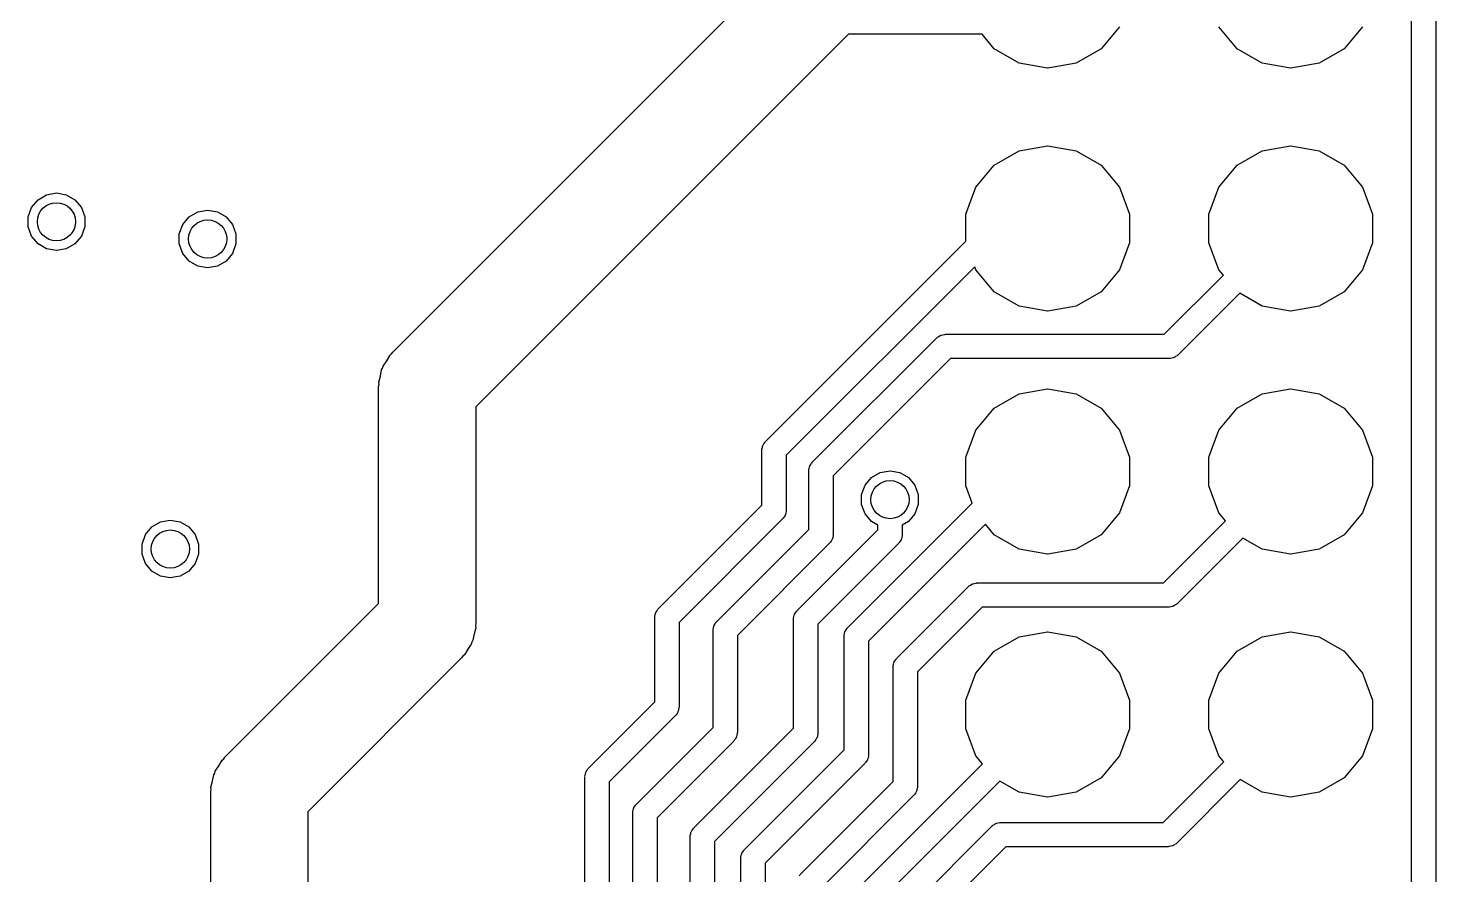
# Model space of a CAD drawing. Extents: x 10 to 287, y -200 to -10.
# Drawn here: x 164.29 to 179.01, y -64.28 to -55.44 of the extents above; entities that cross this region are included whole.
import ezdxf

# ---------------------------------------------------------------- set-up
doc = ezdxf.new("R2010")
doc.units = 0
doc.header["$MEASUREMENT"] = 0
doc.layers.add('BLACK', color=7, linetype='CONTINUOUS')

msp = doc.modelspace()

# ---------------------------------------------------------------- linework, layer by layer
at = {"layer": 'Black'}
for p, q in [((178.753, -108.291), (178.753, -47.1288)), ((179.007, -47.1288), (179.007, -108.45)), ((168.106, -58.8228), (172.297, -54.6318)), ((175.701, -55.4218), (175.508, -55.6516)), ((176.932, -55.6516), (176.739, -55.4218)), ((178.241, -55.4218), (178.048, -55.6516)), ((172.867, -55.499), (168.974, -59.3924)), ((174.264, -55.499), (172.867, -55.499)), ((174.392, -55.6516), (174.264, -55.499)), ((174.651, -55.8015), (174.392, -55.6516)), ((175.508, -55.6516), (175.249, -55.8015)), ((177.191, -55.8015), (176.932, -55.6516)), ((178.048, -55.6516), (177.789, -55.8015)), ((174.947, -55.8536), (174.651, -55.8015)), ((174.953, -55.8536), (174.947, -55.8536)), ((175.249, -55.8015), (174.953, -55.8536)), ((177.487, -55.8536), (177.191, -55.8015)), ((177.493, -55.8536), (177.487, -55.8536)), ((177.789, -55.8015), (177.493, -55.8536)), ((174.392, -56.8684), (174.651, -56.7185)), ((174.651, -56.7185), (174.947, -56.6664)), ((174.947, -56.6664), (174.953, -56.6664)), ((174.953, -56.6664), (175.249, -56.7185)), ((175.249, -56.7185), (175.508, -56.8684)), ((176.932, -56.8684), (177.191, -56.7185)), ((177.191, -56.7185), (177.487, -56.6664)), ((177.487, -56.6664), (177.493, -56.6664)), ((177.493, -56.6664), (177.789, -56.7185)), ((177.789, -56.7185), (178.048, -56.8684)), ((174.199, -57.0982), (174.392, -56.8684)), ((175.508, -56.8684), (175.701, -57.0982)), ((176.739, -57.0982), (176.932, -56.8684)), ((178.048, -56.8684), (178.241, -57.0982)), ((164.329, -57.3096), (164.397, -57.2295)), ((164.397, -57.2295), (164.487, -57.1773)), ((164.487, -57.1773), (164.59, -57.1591)), ((164.59, -57.1591), (164.693, -57.1773)), ((164.693, -57.1773), (164.783, -57.2295)), ((164.783, -57.2295), (164.851, -57.3096)), ((174.096, -57.38), (174.199, -57.0982)), ((175.701, -57.0982), (175.804, -57.38)), ((176.636, -57.38), (176.739, -57.0982)), ((178.241, -57.0982), (178.344, -57.38)), ((164.294, -57.4078), (164.329, -57.3096)), ((164.851, -57.3096), (164.886, -57.4078)), ((165.977, -57.4095), (166.067, -57.3573)), ((166.067, -57.3573), (166.17, -57.3391)), ((166.17, -57.3391), (166.273, -57.3573)), ((166.273, -57.3573), (166.363, -57.4095)), ((174.096, -57.6617), (174.096, -57.38)), ((175.804, -57.38), (175.804, -57.68)), ((176.636, -57.68), (176.636, -57.38)), ((178.344, -57.38), (178.344, -57.68)), ((164.294, -57.5122), (164.294, -57.4078)), ((164.329, -57.6104), (164.294, -57.5122)), ((164.886, -57.5122), (164.851, -57.6104)), ((164.886, -57.4078), (164.886, -57.5122)), ((165.874, -57.5878), (165.909, -57.4896)), ((165.909, -57.4896), (165.977, -57.4095)), ((166.363, -57.4095), (166.431, -57.4896)), ((166.431, -57.4896), (166.466, -57.5878)), ((164.397, -57.6905), (164.329, -57.6104)), ((164.851, -57.6104), (164.783, -57.6905)), ((165.874, -57.6922), (165.874, -57.5878)), ((166.466, -57.5878), (166.466, -57.6922)), ((172, -59.7577), (174.096, -57.6617)), ((164.487, -57.7427), (164.397, -57.6905)), ((164.59, -57.7609), (164.487, -57.7427)), ((164.693, -57.7427), (164.59, -57.7609)), ((164.783, -57.6905), (164.693, -57.7427)), ((165.909, -57.7904), (165.874, -57.6922)), ((165.977, -57.8705), (165.909, -57.7904)), ((166.431, -57.7904), (166.363, -57.8705)), ((166.466, -57.6922), (166.431, -57.7904)), ((175.804, -57.68), (175.701, -57.9618)), ((176.739, -57.9618), (176.636, -57.68)), ((178.344, -57.68), (178.241, -57.9618)), ((166.067, -57.9227), (165.977, -57.8705)), ((166.17, -57.9409), (166.067, -57.9227)), ((166.273, -57.9227), (166.17, -57.9409)), ((166.363, -57.8705), (166.273, -57.9227)), ((174.187, -57.93), (172.217, -59.9001)), ((174.199, -57.9618), (174.187, -57.93)), ((174.392, -58.1916), (174.199, -57.9618)), ((175.701, -57.9618), (175.508, -58.1916)), ((176.786, -58.0177), (176.739, -57.9618)), ((178.241, -57.9618), (178.048, -58.1916)), ((176.168, -58.6359), (176.786, -58.0177)), ((174.651, -58.3415), (174.392, -58.1916)), ((175.508, -58.1916), (175.249, -58.3415)), ((176.957, -58.206), (176.31, -58.8527)), ((177.191, -58.3415), (176.957, -58.206)), ((178.048, -58.1916), (177.789, -58.3415)), ((174.947, -58.3936), (174.651, -58.3415)), ((174.953, -58.3936), (174.947, -58.3936)), ((175.249, -58.3415), (174.953, -58.3936)), ((177.487, -58.3936), (177.191, -58.3415)), ((177.493, -58.3936), (177.487, -58.3936)), ((177.789, -58.3415), (177.493, -58.3936)), ((172.49, -59.9736), (173.791, -58.6731)), ((173.791, -58.6731), (173.796, -58.6699)), ((173.796, -58.6699), (173.799, -58.6656)), ((173.799, -58.6656), (173.814, -58.6573)), ((173.814, -58.6573), (173.827, -58.6478)), ((173.827, -58.6478), (173.833, -58.6464)), ((173.833, -58.6464), (173.837, -58.6436)), ((173.837, -58.6436), (173.854, -58.6407)), ((173.854, -58.6407), (173.87, -58.6364)), ((173.87, -58.6364), (173.875, -58.6369)), ((173.875, -58.6369), (173.881, -58.6359)), ((173.881, -58.6359), (176.168, -58.6359)), ((168.076, -58.8555), (168.093, -58.8411)), ((168.093, -58.8411), (168.106, -58.8228)), ((167.988, -59.0083), (167.999, -58.9889)), ((167.999, -58.9889), (168.005, -58.9673)), ((168.005, -58.9673), (168.043, -58.9129)), ((168.043, -58.9129), (168.076, -58.8555)), ((173.933, -58.8899), (172.707, -60.116)), ((176.22, -58.8899), (173.933, -58.8899)), ((176.226, -58.8889), (176.22, -58.8899)), ((176.231, -58.8894), (176.226, -58.8889)), ((176.247, -58.8851), (176.231, -58.8894)), ((176.264, -58.8822), (176.247, -58.8851)), ((176.268, -58.8794), (176.264, -58.8822)), ((176.274, -58.878), (176.268, -58.8794)), ((176.287, -58.8685), (176.274, -58.878)), ((176.302, -58.8602), (176.287, -58.8685)), ((176.305, -58.8559), (176.302, -58.8602)), ((176.31, -58.8527), (176.305, -58.8559)), ((167.959, -59.1377), (167.977, -59.0736)), ((167.961, -59.16), (167.959, -59.1377)), ((167.977, -59.0736), (167.988, -59.0083)), ((167.957, -59.182), (167.961, -59.16)), ((167.957, -61.4481), (167.957, -59.182)), ((174.392, -59.4084), (174.651, -59.2585)), ((174.651, -59.2585), (174.947, -59.2064)), ((174.947, -59.2064), (174.953, -59.2064)), ((174.953, -59.2064), (175.249, -59.2585)), ((175.249, -59.2585), (175.508, -59.4084)), ((176.932, -59.4084), (177.191, -59.2585)), ((177.191, -59.2585), (177.487, -59.2064)), ((177.487, -59.2064), (177.493, -59.2064)), ((177.493, -59.2064), (177.789, -59.2585)), ((177.789, -59.2585), (178.048, -59.4084)), ((168.974, -59.3924), (168.974, -61.6585)), ((174.199, -59.6382), (174.392, -59.4084)), ((175.508, -59.4084), (175.701, -59.6382)), ((176.739, -59.6382), (176.932, -59.4084)), ((178.048, -59.4084), (178.241, -59.6382)), ((174.096, -59.92), (174.199, -59.6382)), ((175.701, -59.6382), (175.804, -59.92)), ((176.636, -59.92), (176.739, -59.6382)), ((178.241, -59.6382), (178.344, -59.92)), ((171.963, -59.8475), (171.964, -59.842)), ((171.963, -60.4223), (171.963, -59.8475)), ((171.964, -59.8364), (171.968, -59.8204)), ((171.964, -59.842), (171.964, -59.8364)), ((171.968, -59.8204), (171.971, -59.804)), ((171.971, -59.804), (171.974, -59.7992)), ((171.974, -59.7992), (171.975, -59.7938)), ((171.975, -59.7938), (171.984, -59.7802)), ((171.984, -59.7802), (171.993, -59.7658)), ((171.993, -59.7658), (171.997, -59.7623)), ((171.997, -59.7623), (172, -59.7577)), ((172.217, -59.9001), (172.217, -60.4749)), ((172.458, -60.0363), (172.461, -60.0199)), ((172.461, -60.0199), (172.464, -60.0151)), ((172.464, -60.0151), (172.465, -60.0097)), ((172.465, -60.0097), (172.475, -59.9961)), ((172.475, -59.9961), (172.483, -59.9817)), ((172.483, -59.9817), (172.487, -59.9782)), ((172.487, -59.9782), (172.49, -59.9736)), ((174.096, -60.22), (174.096, -59.92)), ((175.804, -59.92), (175.804, -60.22)), ((176.636, -60.22), (176.636, -59.92)), ((178.344, -59.92), (178.344, -60.22)), ((172.453, -60.0634), (172.454, -60.0579)), ((172.453, -60.6763), (172.453, -60.0634)), ((172.454, -60.0523), (172.458, -60.0363)), ((172.454, -60.0579), (172.454, -60.0523)), ((172.707, -60.116), (172.707, -60.7289)), ((173.041, -60.2127), (173.108, -60.1326)), ((173.108, -60.1326), (173.199, -60.0804)), ((173.199, -60.0804), (173.302, -60.0622)), ((173.302, -60.0622), (173.405, -60.0804)), ((173.405, -60.0804), (173.495, -60.1326)), ((173.495, -60.1326), (173.562, -60.2127)), ((173.005, -60.3109), (173.041, -60.2127)), ((173.005, -60.4153), (173.005, -60.3109)), ((173.562, -60.2127), (173.598, -60.3109)), ((173.598, -60.3109), (173.598, -60.4153)), ((174.161, -60.399), (174.096, -60.22)), ((175.804, -60.22), (175.701, -60.5018)), ((176.739, -60.5018), (176.636, -60.22)), ((178.344, -60.22), (178.241, -60.5018)), ((170.88, -61.5052), (171.963, -60.4223)), ((172.86, -61.7002), (174.161, -60.399)), ((173.041, -60.5135), (173.005, -60.4153)), ((173.598, -60.4153), (173.562, -60.5135)), ((165.587, -60.6495), (165.677, -60.5973)), ((165.677, -60.5973), (165.78, -60.5791)), ((165.78, -60.5791), (165.883, -60.5973)), ((165.883, -60.5973), (165.973, -60.6495)), ((172.18, -60.5647), (171.097, -61.6476)), ((172.183, -60.5601), (172.18, -60.5647)), ((172.187, -60.5565), (172.183, -60.5601)), ((172.196, -60.5421), (172.187, -60.5565)), ((172.205, -60.5285), (172.196, -60.5421)), ((172.207, -60.5231), (172.205, -60.5285)), ((172.209, -60.5183), (172.207, -60.5231)), ((172.212, -60.502), (172.209, -60.5183)), ((172.217, -60.4859), (172.212, -60.502)), ((172.217, -60.4749), (172.216, -60.4804)), ((172.216, -60.4804), (172.217, -60.4859)), ((173.108, -60.5936), (173.041, -60.5135)), ((173.175, -60.6319), (173.108, -60.5936)), ((173.495, -60.5936), (173.429, -60.6319)), ((173.562, -60.5135), (173.495, -60.5936)), ((175.701, -60.5018), (175.508, -60.7316)), ((176.16, -61.2343), (176.809, -60.5853)), ((176.809, -60.5853), (176.739, -60.5018)), ((178.241, -60.5018), (178.048, -60.7316)), ((165.484, -60.8278), (165.519, -60.7296)), ((165.519, -60.7296), (165.587, -60.6495)), ((165.973, -60.6495), (166.041, -60.7296)), ((166.041, -60.7296), (166.076, -60.8278)), ((171.49, -61.6398), (172.453, -60.6763)), ((172.33, -61.523), (173.175, -60.6788)), ((172.703, -60.756), (172.7, -60.7723)), ((172.707, -60.7399), (172.703, -60.756)), ((172.707, -60.7289), (172.706, -60.7344)), ((172.706, -60.7344), (172.707, -60.7399)), ((174.299, -60.6209), (173.077, -61.8426)), ((173.175, -60.6788), (173.175, -60.6319)), ((173.424, -60.7585), (173.421, -60.7748)), ((173.428, -60.7425), (173.424, -60.7585)), ((173.429, -60.7314), (173.428, -60.7369)), ((173.428, -60.7369), (173.428, -60.7425)), ((173.429, -60.6319), (173.429, -60.7314)), ((174.392, -60.7316), (174.299, -60.6209)), ((174.651, -60.8815), (174.392, -60.7316)), ((175.508, -60.7316), (175.249, -60.8815)), ((176.989, -60.7646), (176.302, -61.4511)), ((177.191, -60.8815), (176.989, -60.7646)), ((178.048, -60.7316), (177.789, -60.8815)), ((165.484, -60.9322), (165.484, -60.8278)), ((166.076, -60.8278), (166.076, -60.9322)), ((172.67, -60.8187), (171.707, -61.7822)), ((173.391, -60.8212), (172.547, -61.6654)), ((172.673, -60.8141), (172.67, -60.8187)), ((172.678, -60.8105), (172.673, -60.8141)), ((172.686, -60.7961), (172.678, -60.8105)), ((172.695, -60.7825), (172.686, -60.7961)), ((172.697, -60.7771), (172.695, -60.7825)), ((172.7, -60.7723), (172.697, -60.7771)), ((173.395, -60.8166), (173.391, -60.8212)), ((173.399, -60.813), (173.395, -60.8166)), ((173.407, -60.7987), (173.399, -60.813)), ((173.417, -60.7851), (173.407, -60.7987)), ((173.418, -60.7797), (173.417, -60.7851)), ((173.421, -60.7748), (173.418, -60.7797)), ((174.947, -60.9336), (174.651, -60.8815)), ((175.249, -60.8815), (174.953, -60.9336)), ((177.487, -60.9336), (177.191, -60.8815)), ((177.789, -60.8815), (177.493, -60.9336)), ((165.519, -61.0304), (165.484, -60.9322)), ((165.587, -61.1105), (165.519, -61.0304)), ((166.041, -61.0304), (165.973, -61.1105)), ((166.076, -60.9322), (166.041, -61.0304)), ((174.953, -60.9336), (174.947, -60.9336)), ((177.493, -60.9336), (177.487, -60.9336)), ((165.677, -61.1627), (165.587, -61.1105)), ((165.78, -61.1809), (165.677, -61.1627)), ((165.883, -61.1627), (165.78, -61.1809)), ((165.973, -61.1105), (165.883, -61.1627)), ((173.372, -62.0208), (174.121, -61.2715)), ((174.121, -61.2715), (174.126, -61.2683)), ((174.126, -61.2683), (174.129, -61.264)), ((174.129, -61.264), (174.144, -61.2557)), ((174.144, -61.2557), (174.157, -61.2462)), ((174.157, -61.2462), (174.163, -61.2448)), ((174.163, -61.2448), (174.168, -61.242)), ((174.168, -61.242), (174.184, -61.2391)), ((174.184, -61.2391), (174.2, -61.2348)), ((174.2, -61.2348), (174.205, -61.2353)), ((174.205, -61.2353), (174.211, -61.2343)), ((174.211, -61.2343), (176.16, -61.2343)), ((166.351, -63.0548), (167.957, -61.4481)), ((174.264, -61.4883), (173.589, -62.1632)), ((176.213, -61.4883), (174.264, -61.4883)), ((176.218, -61.4873), (176.213, -61.4883)), ((176.224, -61.4878), (176.218, -61.4873)), ((176.24, -61.4835), (176.224, -61.4878)), ((176.256, -61.4807), (176.24, -61.4835)), ((176.261, -61.4779), (176.256, -61.4807)), ((176.266, -61.4764), (176.261, -61.4779)), ((176.28, -61.4669), (176.266, -61.4764)), ((176.294, -61.4586), (176.28, -61.4669)), ((176.298, -61.4543), (176.294, -61.4586)), ((176.302, -61.4511), (176.298, -61.4543)), ((170.843, -61.5839), (170.848, -61.5679)), ((170.844, -61.5895), (170.843, -61.5839)), ((170.843, -61.595), (170.844, -61.5895)), ((170.843, -62.4771), (170.843, -61.595)), ((170.848, -61.5679), (170.851, -61.5516)), ((170.851, -61.5516), (170.853, -61.5467)), ((170.853, -61.5467), (170.855, -61.5413)), ((170.855, -61.5413), (170.864, -61.5277)), ((170.864, -61.5277), (170.873, -61.5134)), ((170.873, -61.5134), (170.877, -61.5098)), ((170.877, -61.5098), (170.88, -61.5052)), ((171.482, -61.648), (171.487, -61.6444)), ((171.487, -61.6444), (171.49, -61.6398)), ((172.293, -61.6128), (172.294, -61.6073)), ((172.293, -62.7514), (172.293, -61.6128)), ((172.294, -61.6017), (172.298, -61.5857)), ((172.294, -61.6073), (172.294, -61.6017)), ((172.298, -61.5857), (172.301, -61.5693)), ((172.301, -61.5693), (172.304, -61.5645)), ((172.304, -61.5645), (172.305, -61.5591)), ((172.305, -61.5591), (172.315, -61.5455)), ((172.315, -61.5455), (172.323, -61.5311)), ((172.323, -61.5311), (172.327, -61.5276)), ((172.327, -61.5276), (172.33, -61.523)), ((168.954, -61.7669), (168.943, -61.8322)), ((168.972, -61.7028), (168.954, -61.7669)), ((168.974, -61.6585), (168.97, -61.6805)), ((168.97, -61.6805), (168.972, -61.7028)), ((171.097, -61.6476), (171.097, -62.5297)), ((171.453, -61.7186), (171.457, -61.7025)), ((171.454, -61.7241), (171.453, -61.7186)), ((171.453, -61.7296), (171.454, -61.7241)), ((171.453, -62.7438), (171.453, -61.7296)), ((171.457, -61.7025), (171.46, -61.6862)), ((171.46, -61.6862), (171.463, -61.6813)), ((171.463, -61.6813), (171.464, -61.6759)), ((171.464, -61.6759), (171.474, -61.6624)), ((171.474, -61.6624), (171.482, -61.648)), ((171.707, -61.7822), (171.707, -62.7964)), ((172.547, -61.6654), (172.547, -62.804)), ((172.823, -61.7789), (172.828, -61.7629)), ((172.824, -61.7845), (172.823, -61.7789)), ((172.823, -61.79), (172.824, -61.7845)), ((172.823, -62.9774), (172.823, -61.79)), ((172.828, -61.7629), (172.831, -61.7466)), ((172.831, -61.7466), (172.833, -61.7417)), ((172.833, -61.7417), (172.835, -61.7363)), ((172.835, -61.7363), (172.844, -61.7227)), ((172.844, -61.7227), (172.853, -61.7084)), ((172.853, -61.7084), (172.857, -61.7048)), ((172.857, -61.7048), (172.86, -61.7002)), ((174.651, -61.7985), (174.947, -61.7464)), ((174.947, -61.7464), (174.953, -61.7464)), ((174.953, -61.7464), (175.249, -61.7985)), ((177.191, -61.7985), (177.487, -61.7464)), ((177.487, -61.7464), (177.493, -61.7464)), ((177.493, -61.7464), (177.789, -61.7985)), ((168.888, -61.9276), (168.855, -61.985)), ((168.926, -61.8732), (168.888, -61.9276)), ((168.932, -61.8516), (168.926, -61.8732)), ((168.943, -61.8322), (168.932, -61.8516)), ((173.077, -61.8426), (173.077, -63.03)), ((174.392, -61.9484), (174.651, -61.7985)), ((175.249, -61.7985), (175.508, -61.9484)), ((176.932, -61.9484), (177.191, -61.7985)), ((177.789, -61.7985), (178.048, -61.9484)), ((168.825, -62.0177), (167.218, -63.6244)), ((168.838, -61.9994), (168.825, -62.0177)), ((168.855, -61.985), (168.838, -61.9994)), ((173.335, -62.0996), (173.339, -62.0835)), ((173.339, -62.0835), (173.342, -62.0672)), ((173.342, -62.0672), (173.345, -62.0623)), ((173.345, -62.0623), (173.347, -62.0569)), ((173.347, -62.0569), (173.356, -62.0434)), ((173.356, -62.0434), (173.364, -62.029)), ((173.364, -62.029), (173.369, -62.0254)), ((173.369, -62.0254), (173.372, -62.0208)), ((174.199, -62.1782), (174.392, -61.9484)), ((175.508, -61.9484), (175.701, -62.1782)), ((176.739, -62.1782), (176.932, -61.9484)), ((178.048, -61.9484), (178.241, -62.1782)), ((173.336, -62.1051), (173.335, -62.0996)), ((173.335, -62.1106), (173.336, -62.1051)), ((173.335, -63.3102), (173.335, -62.1106)), ((173.589, -62.1632), (173.589, -63.3628)), ((174.096, -62.46), (174.199, -62.1782)), ((175.701, -62.1782), (175.804, -62.46)), ((176.636, -62.46), (176.739, -62.1782)), ((178.241, -62.1782), (178.344, -62.46)), ((170.151, -63.1689), (170.843, -62.4771)), ((171.097, -62.5297), (171.096, -62.5352)), ((174.096, -62.76), (174.096, -62.46)), ((175.804, -62.46), (175.804, -62.76)), ((176.636, -62.76), (176.636, -62.46)), ((178.344, -62.46), (178.344, -62.76)), ((171.06, -62.6195), (170.368, -63.3113)), ((171.063, -62.6149), (171.06, -62.6195)), ((171.067, -62.6114), (171.063, -62.6149)), ((171.076, -62.597), (171.067, -62.6114)), ((171.085, -62.5834), (171.076, -62.597)), ((171.086, -62.578), (171.085, -62.5834)), ((171.089, -62.5732), (171.086, -62.578)), ((171.092, -62.5568), (171.089, -62.5732)), ((171.096, -62.5408), (171.092, -62.5568)), ((171.096, -62.5352), (171.096, -62.5408)), ((170.652, -63.5448), (171.453, -62.7438)), ((171.251, -63.7937), (172.293, -62.7514)), ((171.702, -62.8235), (171.699, -62.8399)), ((171.706, -62.8075), (171.702, -62.8235)), ((171.707, -62.7964), (171.706, -62.8019)), ((171.706, -62.8019), (171.706, -62.8075)), ((172.547, -62.8151), (172.543, -62.8311)), ((172.547, -62.804), (172.546, -62.8095)), ((172.546, -62.8095), (172.547, -62.8151)), ((174.199, -63.0418), (174.096, -62.76)), ((175.804, -62.76), (175.701, -63.0418)), ((176.739, -63.0418), (176.636, -62.76)), ((178.344, -62.76), (178.241, -63.0418)), ((171.669, -62.8862), (170.868, -63.6872)), ((172.51, -62.8938), (171.468, -63.9361)), ((171.673, -62.8816), (171.669, -62.8862)), ((171.677, -62.8781), (171.673, -62.8816)), ((171.685, -62.8637), (171.677, -62.8781)), ((171.695, -62.8501), (171.685, -62.8637)), ((171.696, -62.8447), (171.695, -62.8501)), ((171.699, -62.8399), (171.696, -62.8447)), ((172.513, -62.8893), (172.51, -62.8938)), ((172.518, -62.8857), (172.513, -62.8893)), ((172.526, -62.8713), (172.518, -62.8857)), ((172.535, -62.8577), (172.526, -62.8713)), ((172.537, -62.8523), (172.535, -62.8577)), ((172.54, -62.8475), (172.537, -62.8523)), ((172.543, -62.8311), (172.54, -62.8475)), ((166.288, -63.1449), (166.321, -63.0875)), ((166.321, -63.0875), (166.338, -63.0731)), ((166.338, -63.0731), (166.351, -63.0548)), ((171.78, -64.0202), (172.823, -62.9774)), ((173.043, -63.1152), (173.04, -63.1198)), ((173.047, -63.1116), (173.043, -63.1152)), ((173.056, -63.0973), (173.047, -63.1116)), ((173.065, -63.0837), (173.056, -63.0973)), ((173.067, -63.0783), (173.065, -63.0837)), ((173.069, -63.0734), (173.067, -63.0783)), ((173.072, -63.0571), (173.069, -63.0734)), ((173.077, -63.0411), (173.072, -63.0571)), ((173.077, -63.03), (173.076, -63.0355)), ((173.076, -63.0355), (173.077, -63.0411)), ((174.269, -63.1253), (174.199, -63.0418)), ((175.701, -63.0418), (175.508, -63.2716)), ((176.157, -63.7362), (176.79, -63.1032)), ((176.79, -63.1032), (176.739, -63.0418)), ((178.241, -63.0418), (178.048, -63.2716)), ((166.221, -63.3056), (166.233, -63.2403)), ((166.233, -63.2403), (166.244, -63.2209)), ((166.244, -63.2209), (166.25, -63.1993)), ((166.25, -63.1993), (166.288, -63.1449)), ((170.114, -63.2476), (170.119, -63.2316)), ((170.115, -63.2532), (170.114, -63.2476)), ((170.114, -63.2587), (170.115, -63.2532)), ((170.114, -64.5396), (170.114, -63.2587)), ((170.119, -63.2316), (170.122, -63.2153)), ((170.122, -63.2153), (170.124, -63.2104)), ((170.124, -63.2104), (170.126, -63.205)), ((170.126, -63.205), (170.135, -63.1914)), ((170.135, -63.1914), (170.144, -63.1771)), ((170.144, -63.1771), (170.148, -63.1735)), ((170.148, -63.1735), (170.151, -63.1689)), ((173.04, -63.1198), (171.997, -64.1626)), ((172.871, -64.5227), (174.269, -63.1253)), ((166.202, -63.414), (166.206, -63.392)), ((166.204, -63.3697), (166.221, -63.3056)), ((166.206, -63.392), (166.204, -63.3697)), ((170.368, -63.3113), (170.368, -64.5922)), ((172.371, -64.2738), (173.335, -63.3102)), ((174.449, -63.3046), (173.088, -64.6651)), ((173.578, -63.4111), (173.577, -63.4165)), ((173.581, -63.4063), (173.578, -63.4111)), ((173.584, -63.3899), (173.581, -63.4063)), ((173.588, -63.3739), (173.584, -63.3899)), ((173.589, -63.3628), (173.588, -63.3683)), ((173.588, -63.3683), (173.588, -63.3739)), ((174.651, -63.4215), (174.449, -63.3046)), ((175.508, -63.2716), (175.249, -63.4215)), ((176.963, -63.2897), (176.3, -63.953)), ((177.191, -63.4215), (176.963, -63.2897)), ((178.048, -63.2716), (177.789, -63.4215)), ((166.202, -65.9996), (166.202, -63.414)), ((170.636, -63.5674), (170.644, -63.553)), ((170.644, -63.553), (170.648, -63.5494)), ((170.648, -63.5494), (170.652, -63.5448)), ((173.551, -63.4526), (172.588, -64.4162)), ((173.555, -63.4481), (173.551, -63.4526)), ((173.559, -63.4445), (173.555, -63.4481)), ((173.567, -63.4301), (173.559, -63.4445)), ((173.577, -63.4165), (173.567, -63.4301)), ((174.947, -63.4736), (174.651, -63.4215)), ((174.953, -63.4736), (174.947, -63.4736)), ((175.249, -63.4215), (174.953, -63.4736)), ((177.487, -63.4736), (177.191, -63.4215)), ((177.493, -63.4736), (177.487, -63.4736)), ((177.789, -63.4215), (177.493, -63.4736)), ((167.218, -63.6244), (167.218, -66.21)), ((170.614, -63.6346), (170.615, -63.6291)), ((170.614, -64.9181), (170.614, -63.6346)), ((170.615, -63.6236), (170.619, -63.6075)), ((170.615, -63.6291), (170.615, -63.6236)), ((170.619, -63.6075), (170.622, -63.5912)), ((170.622, -63.5912), (170.625, -63.5863)), ((170.625, -63.5863), (170.626, -63.5809)), ((170.626, -63.5809), (170.636, -63.5674)), ((170.868, -63.6872), (170.868, -64.9707)), ((171.219, -63.8564), (171.221, -63.8401)), ((171.221, -63.8401), (171.224, -63.8353)), ((171.224, -63.8353), (171.226, -63.8299)), ((171.226, -63.8299), (171.235, -63.8163)), ((171.235, -63.8163), (171.243, -63.8019)), ((171.243, -63.8019), (171.248, -63.7983)), ((171.248, -63.7983), (171.251, -63.7937)), ((173.372, -64.7716), (174.37, -63.7734)), ((174.37, -63.7734), (174.375, -63.7702)), ((174.375, -63.7702), (174.378, -63.7659)), ((174.378, -63.7659), (174.393, -63.7576)), ((174.393, -63.7576), (174.406, -63.7481)), ((174.406, -63.7481), (174.412, -63.7467)), ((174.412, -63.7467), (174.416, -63.7439)), ((174.416, -63.7439), (174.433, -63.741)), ((174.433, -63.741), (174.449, -63.7367)), ((174.449, -63.7367), (174.454, -63.7372)), ((174.454, -63.7372), (174.46, -63.7362)), ((174.46, -63.7362), (176.157, -63.7362)), ((171.214, -63.8725), (171.219, -63.8564)), ((171.215, -63.878), (171.214, -63.8725)), ((171.214, -63.8835), (171.215, -63.878)), ((171.214, -65.0197), (171.214, -63.8835)), ((171.468, -63.9361), (171.468, -65.0723)), ((174.513, -63.9902), (173.589, -64.914)), ((176.21, -63.9902), (174.513, -63.9902)), ((176.215, -63.9892), (176.21, -63.9902)), ((176.221, -63.9897), (176.215, -63.9892)), ((176.237, -63.9854), (176.221, -63.9897)), ((176.253, -63.9826), (176.237, -63.9854)), ((176.258, -63.9798), (176.253, -63.9826)), ((176.264, -63.9783), (176.258, -63.9798)), ((176.277, -63.9688), (176.264, -63.9783)), ((176.292, -63.9605), (176.277, -63.9688)), ((176.295, -63.9562), (176.292, -63.9605)), ((176.3, -63.953), (176.295, -63.9562)), ((171.743, -64.0989), (171.748, -64.0829)), ((171.744, -64.1045), (171.743, -64.0989)), ((171.743, -64.11), (171.744, -64.1045)), ((171.743, -65.1974), (171.743, -64.11)), ((171.748, -64.0829), (171.751, -64.0666)), ((171.751, -64.0666), (171.753, -64.0617)), ((171.753, -64.0617), (171.755, -64.0563)), ((171.755, -64.0563), (171.764, -64.0427)), ((171.764, -64.0427), (171.773, -64.0284)), ((171.773, -64.0284), (171.777, -64.0248)), ((171.777, -64.0248), (171.78, -64.0202)), ((171.997, -64.1626), (171.997, -65.25)), ((172.355, -64.2963), (172.364, -64.282)), ((172.364, -64.282), (172.368, -64.2784)), ((172.368, -64.2784), (172.371, -64.2738))]:
    msp.add_line(p, q, dxfattribs=at)
for centre in [(164.59, -57.46), (166.17, -57.64), (173.302, -60.3631), (165.78, -60.88)]:
    msp.add_circle(centre, 0.1994, dxfattribs=at)

doc.saveas('drawing.dxf')
